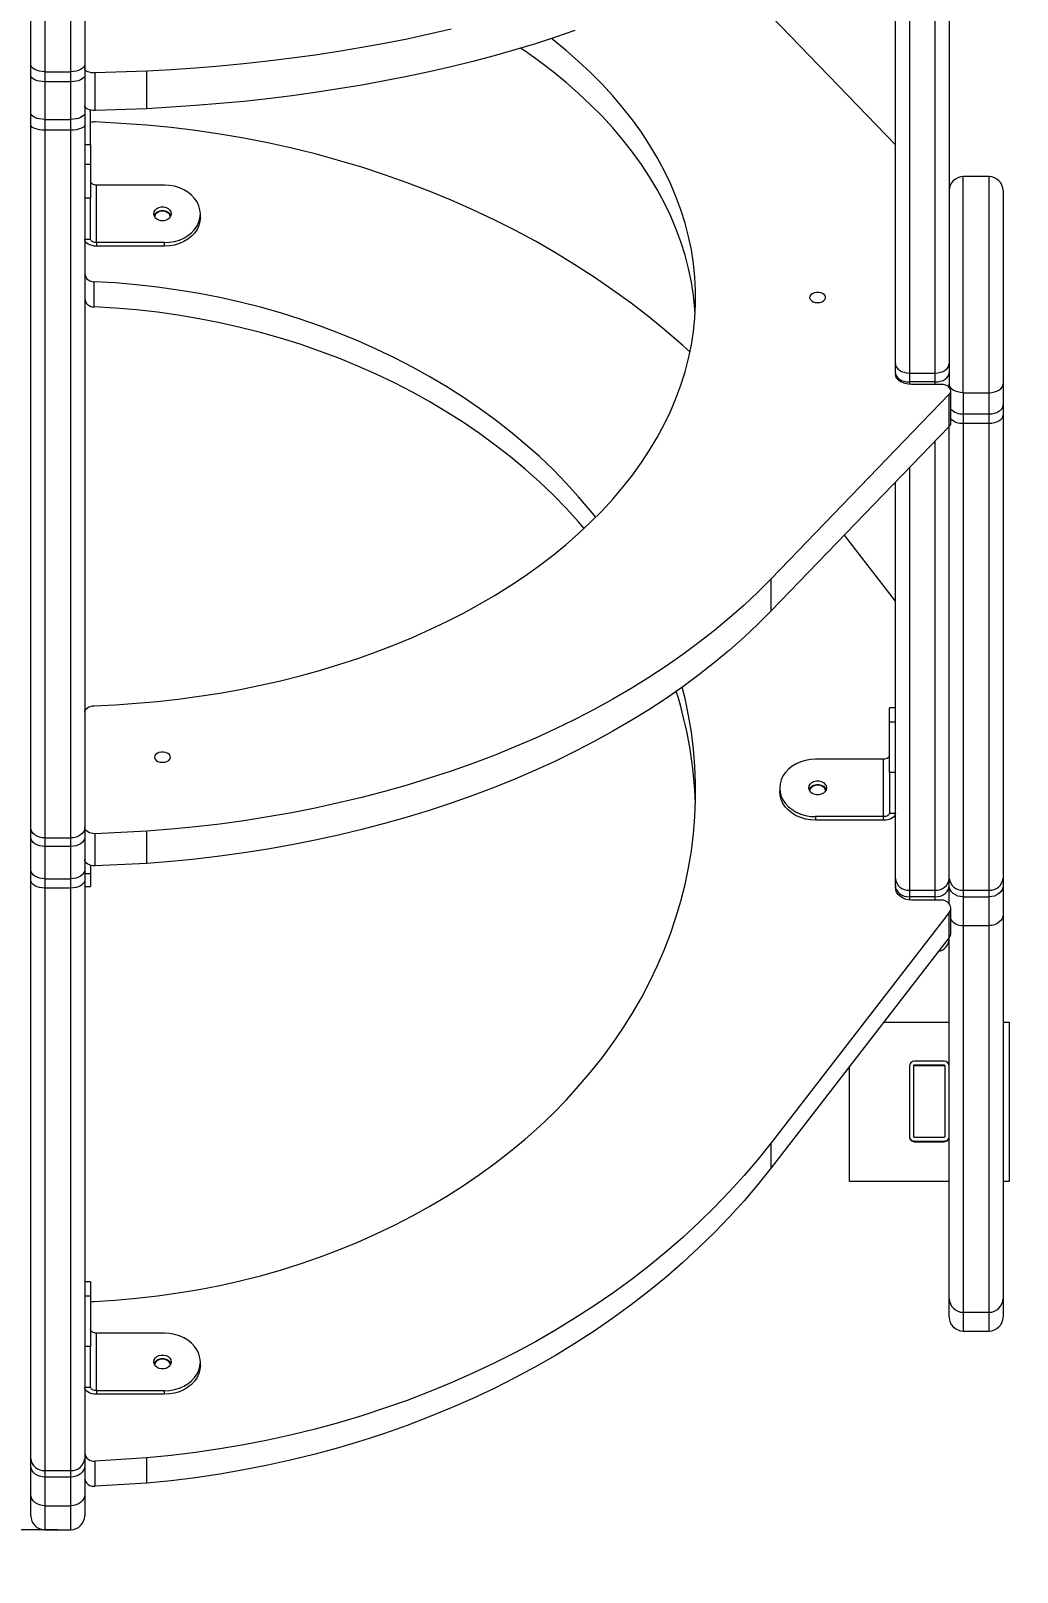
# Model space of a CAD drawing. Header units: millimetres. Extents: x -6398 to 6402, y -5787 to 4580.
# Drawn here: x -1071 to -576, y -3135 to -2362 of the extents above; entities that cross this region are included whole.
import ezdxf

# ---------------------------------------------------------------- set-up
doc = ezdxf.new("R2010")
doc.units = ezdxf.units.MM
doc.layers.add('DIKOM_РАЗМЕР_ЗОНА', color=7, linetype='Continuous')
doc.layers.add('DIKOM_РАЗМЕР_ОБЪЕКТА', color=7, linetype='Continuous')
doc.styles.add('style1', font='arial.ttf', dxfattribs={"width": 0.8})
doc.dimstyles.new('1-50', dxfattribs={"dimtxt": 300, "dimasz": 200, "dimexe": 100, "dimexo": 0, "dimgap": 100, "dimtad": 1, "dimtxsty": 'style1', "dimcen": 200, "dimclrd": 7, "dimclre": 7, "dimclrt": 7, "dimadec": 1, "dimazin": 2, "dimtfac": 1, "dimtmove": 0, "dimatfit": 2, "dimfxl": 0, "dimlwd": 25, "dimlwe": 18, "dimarcsym": 0})

# ---------------------------------------------------------------- blocks, each defined once
blk = doc.blocks.new('*D10')
at = {"layer": 'Defpoints', "color": 0, "transparency": 16777216}
for p in [(-1407.33, 3087.22), (-4219.35, -3113.79), (-1057.33, -3113.79)]:
    blk.add_point(p, dxfattribs=at)
at = {"layer": 'DIKOM_РАЗМЕР_ОБЪЕКТА', "color": 7, "lineweight": 18, "transparency": 16777216}
for p, q in [((-1407.33, 3087.22), (-4319.35, 3087.22)), ((-1057.33, -3113.79), (-4319.35, -3113.79))]:
    blk.add_line(p, q, dxfattribs=at)
at = {"layer": 'DIKOM_РАЗМЕР_ОБЪЕКТА', "color": 7, "lineweight": 25, "transparency": 16777216}
blk.add_line((-4219.35, 2887.22), (-4219.35, -2913.79), dxfattribs=at)
at = {"layer": 'DIKOM_РАЗМЕР_ОБЪЕКТА', "color": 7, "transparency": 16777216}
for points in [[(-4252.69, 2887.22), (-4186.02, 2887.22), (-4219.35, 3087.22)], [(-4252.69, -2913.79), (-4186.02, -2913.79), (-4219.35, -3113.79)]]:
    blk.add_solid(points, dxfattribs=at)
at = {"layer": 'DIKOM_РАЗМЕР_ОБЪЕКТА', "color": 7, "transparency": 16777216, "insert": (-4472.52, -13.29), "char_height": 300, "attachment_point": 5, "rotation": 90, "style": 'style1'}
blk.add_mtext('6200', dxfattribs=at)
blk = doc.blocks.new('*D11')
at = {"layer": 'Defpoints', "color": 0, "transparency": 16777216}
for p in [(4404.6, 1023.72), (-3518.44, -1364.78), (4404.6, -3858.27)]:
    blk.add_point(p, dxfattribs=at)
at = {"layer": 'DIKOM_РАЗМЕР_ОБЪЕКТА', "color": 7, "lineweight": 18, "transparency": 16777216}
for p, q in [((4404.6, 1023.72), (4404.6, -3958.27)), ((-3518.44, -1364.78), (-3518.44, -3958.27))]:
    blk.add_line(p, q, dxfattribs=at)
at = {"layer": 'DIKOM_РАЗМЕР_ОБЪЕКТА', "color": 7, "lineweight": 25, "transparency": 16777216}
blk.add_line((-3318.44, -3858.27), (4204.6, -3858.27), dxfattribs=at)
at = {"layer": 'DIKOM_РАЗМЕР_ОБЪЕКТА', "color": 7, "transparency": 16777216}
for points in [[(-3318.44, -3824.94), (-3318.44, -3891.6), (-3518.44, -3858.27)], [(4204.6, -3824.94), (4204.6, -3891.6), (4404.6, -3858.27)]]:
    blk.add_solid(points, dxfattribs=at)
at = {"layer": 'DIKOM_РАЗМЕР_ОБЪЕКТА', "color": 7, "transparency": 16777216, "insert": (326.36, -3605.1), "char_height": 300, "attachment_point": 5, "style": 'style1'}
blk.add_mtext('7900', dxfattribs=at)
blk = doc.blocks.new('*D13')
at = {"layer": 'Defpoints', "color": 0, "transparency": 16777216}
for p in [(6402.14, 1335.22), (-5518.44, -1066.37), (6402.14, -5686.87)]:
    blk.add_point(p, dxfattribs=at)
at = {"layer": 'DIKOM_РАЗМЕР_ЗОНА', "color": 7, "lineweight": 18, "transparency": 16777216}
for p, q in [((6402.14, 1335.22), (6402.14, -5786.87)), ((-5518.44, -1066.37), (-5518.44, -5786.87))]:
    blk.add_line(p, q, dxfattribs=at)
at = {"layer": 'DIKOM_РАЗМЕР_ЗОНА', "color": 7, "lineweight": 25, "transparency": 16777216}
blk.add_line((-5318.44, -5686.87), (6202.14, -5686.87), dxfattribs=at)
at = {"layer": 'DIKOM_РАЗМЕР_ЗОНА', "color": 7, "transparency": 16777216}
for points in [[(-5318.44, -5653.54), (-5318.44, -5720.2), (-5518.44, -5686.87)], [(6202.14, -5653.54), (6202.14, -5720.2), (6402.14, -5686.87)]]:
    blk.add_solid(points, dxfattribs=at)
at = {"layer": 'DIKOM_РАЗМЕР_ЗОНА', "color": 7, "transparency": 16777216, "insert": (717.58, -5433.7), "char_height": 300, "attachment_point": 5, "style": 'style1'}
blk.add_mtext('11900', dxfattribs=at)

msp = doc.modelspace()

# ---------------------------------------------------------------- linework, layer by layer
at = {"color": 7, "linetype": 'Continuous', "lineweight": 15}
for p, q in [((-1070.827, -2379.215), (-1070.827, -1991.684)), ((-1063.827, -1992.666), (-1063.827, -2382.928)), ((-1050.827, -2382.928), (-1050.827, -1992.666)), ((-1043.827, -1991.684), (-1043.827, -2379.215)), ((-617.348, -2533.966), (-617.348, -2253.6)), ((-610.348, -2248.537), (-610.348, -2529.095)), ((-630.348, -2263.004), (-630.348, -2533.966)), ((-637.348, -2529.095), (-637.348, -2268.068)), ((-637.348, -2419.581), (-699.605, -2355.056)), ((-1070.827, -2384.794), (-1070.827, -2379.215)), ((-1043.827, -2379.215), (-1043.827, -2384.794)), ((-1070.827, -2403.679), (-1070.827, -2384.794)), ((-1063.827, -2382.928), (-1050.827, -2382.928)), ((-1063.827, -2382.928), (-1063.827, -2387.924)), ((-1050.827, -2387.924), (-1050.827, -2382.928)), ((-1043.827, -2384.794), (-1043.827, -2403.679)), ((-1012.681, -2382.657), (-1038.604, -2383.533)), ((-1038.604, -2402.317), (-1038.604, -2383.533)), ((-1012.681, -2401.44), (-1012.681, -2382.657)), ((-1050.827, -2387.924), (-1063.827, -2387.924)), ((-1063.827, -2387.924), (-1063.827, -2406.809)), ((-1050.827, -2406.809), (-1050.827, -2387.924)), ((-1040.827, -2419.37), (-1040.827, -2402.132)), ((-1012.681, -2401.44), (-1038.604, -2402.317)), ((-1070.827, -2409.669), (-1070.827, -2403.679)), ((-1070.827, -2761.982), (-1070.827, -2409.669)), ((-1063.827, -2406.809), (-1050.827, -2406.809)), ((-1063.827, -2406.809), (-1063.827, -2412.174)), ((-1050.827, -2412.174), (-1050.827, -2406.809)), ((-1043.827, -2403.679), (-1043.827, -2409.669)), ((-1043.827, -2409.669), (-1043.827, -2761.982)), ((-1012.681, -2409.65), (-1038.604, -2408.082)), ((-1050.827, -2412.174), (-1063.827, -2412.174)), ((-1063.827, -2412.174), (-1063.827, -2766.97)), ((-1050.827, -2766.97), (-1050.827, -2412.174)), ((-1043.827, -2419.37), (-1040.827, -2419.37)), ((-1040.827, -2419.37), (-1040.827, -2429.321)), ((-1043.827, -2429.321), (-1040.827, -2429.321)), ((-1040.827, -2429.321), (-1040.827, -2446.374)), ((-1037.827, -2468.576), (-1037.827, -2439.778)), ((-1003.827, -2439.778), (-1037.827, -2439.778)), ((-590.348, -2435.511), (-603.348, -2435.511)), ((-603.348, -2543.797), (-603.348, -2435.511)), ((-590.348, -2543.797), (-590.348, -2435.511)), ((-1040.827, -2446.374), (-1043.827, -2446.374)), ((-1040.827, -2466.776), (-1040.827, -2446.374)), ((-583.348, -2442.511), (-583.348, -2539.312)), ((-985.827, -2455.977), (-985.827, -2454.177)), ((-1043.827, -2466.776), (-1040.827, -2466.776)), ((-1037.827, -2468.576), (-1037.827, -2470.376)), ((-1003.827, -2468.576), (-1037.827, -2468.576)), ((-1003.827, -2470.376), (-1037.827, -2470.376)), ((-1003.827, -2470.376), (-1003.827, -2468.576)), ((-1039.114, -2500.765), (-1039.114, -2488.164)), ((-637.348, -2533.885), (-637.348, -2529.095)), ((-637.347, -2533.922), (-637.347, -2534.507)), ((-630.348, -2533.966), (-617.348, -2533.966)), ((-630.348, -2533.966), (-630.348, -2538.37)), ((-617.348, -2538.37), (-617.348, -2533.966)), ((-610.348, -2529.095), (-610.348, -2533.885)), ((-610.348, -2533.885), (-610.348, -2541.107)), ((-617.348, -2538.37), (-630.348, -2538.37)), ((-630.348, -2538.37), (-630.348, -2539.591)), ((-614.559, -2539.631), (-629.348, -2539.631)), ((-617.348, -2539.631), (-617.348, -2538.37)), ((-610.348, -2541.107), (-610.348, -2539.312)), ((-583.348, -2539.312), (-583.348, -2549.967)), ((-610.366, -2544.58), (-699.605, -2637.07)), ((-610.366, -2560.704), (-610.366, -2544.58)), ((-609.558, -2558.958), (-609.558, -2542.835)), ((-603.348, -2543.797), (-590.348, -2543.797)), ((-603.348, -2543.797), (-603.348, -2554.452)), ((-590.348, -2554.452), (-590.348, -2543.797)), ((-603.348, -2554.452), (-590.348, -2554.452)), ((-603.348, -2554.452), (-603.348, -2559.138)), ((-590.348, -2559.138), (-590.348, -2554.452)), ((-583.348, -2549.967), (-583.348, -2555.063)), ((-583.348, -2555.063), (-583.348, -2787.271)), ((-610.366, -2560.704), (-699.605, -2653.194)), ((-610.348, -2787.271), (-610.348, -2560.686)), ((-603.348, -2559.138), (-590.348, -2559.138)), ((-603.348, -2559.138), (-603.348, -2793.167)), ((-590.348, -2793.167), (-590.348, -2559.138)), ((-617.348, -2793.167), (-617.348, -2567.94)), ((-630.348, -2581.414), (-630.348, -2793.167)), ((-637.348, -2787.271), (-637.348, -2588.669)), ((-637.348, -2648.238), (-662.909, -2615.161)), ((-699.605, -2653.194), (-699.605, -2637.07)), ((-637.348, -2701.728), (-640.347, -2701.728)), ((-640.347, -2708.927), (-640.347, -2701.728)), ((-640.347, -2734.127), (-640.347, -2708.927)), ((-637.348, -2708.927), (-640.347, -2708.927)), ((-643.348, -2727.531), (-677.347, -2727.531)), ((-643.348, -2756.329), (-643.348, -2727.531)), ((-640.347, -2734.127), (-640.347, -2754.529)), ((-637.348, -2734.127), (-640.347, -2734.127)), ((-695.348, -2741.93), (-695.348, -2743.73)), ((-677.347, -2756.329), (-677.347, -2758.129)), ((-643.348, -2756.329), (-677.347, -2756.329)), ((-643.348, -2758.129), (-677.347, -2758.129)), ((-643.348, -2758.129), (-643.348, -2756.329)), ((-640.347, -2754.529), (-637.348, -2754.529)), ((-1070.827, -2766.797), (-1070.827, -2761.982)), ((-1043.827, -2761.982), (-1043.827, -2766.797)), ((-1012.681, -2763.636), (-1038.604, -2764.892)), ((-1038.604, -2781.016), (-1038.604, -2764.892)), ((-1012.681, -2779.76), (-1012.681, -2763.636)), ((-1070.827, -2782.956), (-1070.827, -2766.797)), ((-1063.827, -2766.97), (-1050.827, -2766.97)), ((-1063.827, -2766.97), (-1063.827, -2771.282)), ((-1050.827, -2771.282), (-1063.827, -2771.282)), ((-1063.827, -2771.282), (-1063.827, -2787.441)), ((-1050.827, -2771.282), (-1050.827, -2766.97)), ((-1050.827, -2787.441), (-1050.827, -2771.282)), ((-1043.827, -2766.797), (-1043.827, -2782.956)), ((-1040.827, -2780.752), (-1040.827, -2784.9)), ((-1012.681, -2779.76), (-1038.604, -2781.016)), ((-1070.827, -2788.18), (-1070.827, -2782.956)), ((-1070.827, -3078.097), (-1070.827, -2788.18)), ((-1063.827, -2787.441), (-1050.827, -2787.441)), ((-1063.827, -2787.441), (-1063.827, -2792.119)), ((-1050.827, -2792.119), (-1050.827, -2787.441)), ((-1043.827, -2782.956), (-1043.827, -2788.18)), ((-1043.827, -2784.9), (-1040.827, -2784.9)), ((-1043.827, -2788.18), (-1043.827, -3078.097)), ((-1040.827, -2784.9), (-1040.827, -2791.367)), ((-637.348, -2790.944), (-637.348, -2787.271)), ((-610.348, -2790.944), (-610.348, -2787.271)), ((-583.348, -2787.271), (-583.348, -2790.944)), ((-1050.827, -2792.119), (-1063.827, -2792.119)), ((-1063.827, -2792.119), (-1063.827, -3084.08)), ((-1050.827, -3084.08), (-1050.827, -2792.119)), ((-1043.827, -2791.367), (-1040.827, -2791.367)), ((-637.347, -2790.997), (-637.347, -2791.729)), ((-630.348, -2793.167), (-617.348, -2793.167)), ((-630.348, -2793.167), (-630.348, -2796.543)), ((-617.348, -2796.543), (-630.348, -2796.543)), ((-630.348, -2796.543), (-630.348, -2798.077)), ((-617.348, -2796.543), (-617.348, -2793.167)), ((-617.348, -2798.127), (-617.348, -2796.543)), ((-610.348, -2799.969), (-610.348, -2790.944)), ((-603.348, -2793.167), (-590.348, -2793.167)), ((-603.348, -2793.167), (-603.348, -2796.543)), ((-603.348, -2796.543), (-590.348, -2796.543)), ((-603.348, -2796.543), (-603.348, -2810.928)), ((-590.348, -2796.543), (-590.348, -2793.167)), ((-590.348, -2810.928), (-590.348, -2796.543)), ((-583.348, -2790.944), (-583.348, -2805.329)), ((-610.366, -2804.306), (-699.605, -2919.785)), ((-614.559, -2798.127), (-629.348, -2798.127)), ((-610.366, -2816.907), (-610.366, -2804.306)), ((-609.558, -2814.728), (-609.558, -2802.127)), ((-603.348, -2810.928), (-590.348, -2810.928)), ((-603.348, -2810.928), (-603.348, -3004.788)), ((-590.348, -3004.788), (-590.348, -2810.928)), ((-583.348, -2805.329), (-583.348, -2997.906)), ((-610.366, -2816.907), (-699.605, -2932.386)), ((-610.348, -2997.906), (-610.348, -2816.885)), ((-643.108, -2859.277), (-610.348, -2859.277)), ((-583.348, -2859.277), (-580.348, -2859.277)), ((-580.348, -2859.277), (-580.348, -2939.277)), ((-660.348, -2939.277), (-660.348, -2881.586)), ((-630.348, -2881.448), (-630.348, -2916.448)), ((-628.348, -2881.448), (-628.348, -2916.448)), ((-612.848, -2878.948), (-627.848, -2878.948)), ((-612.848, -2880.948), (-627.848, -2880.948)), ((-627.848, -2880.948), (-627.848, -2881.277)), ((-612.848, -2881.277), (-627.848, -2881.277)), ((-612.848, -2880.948), (-612.848, -2881.277)), ((-612.348, -2916.448), (-612.348, -2881.448)), ((-699.605, -2932.386), (-699.605, -2919.785)), ((-630.348, -2916.448), (-630.348, -2916.777)), ((-627.848, -2916.948), (-612.848, -2916.948)), ((-627.848, -2918.948), (-612.848, -2918.948)), ((-627.848, -2918.948), (-627.848, -2919.277)), ((-627.848, -2919.277), (-612.848, -2919.277)), ((-612.848, -2918.948), (-612.848, -2919.277)), ((-610.348, -2939.277), (-660.348, -2939.277)), ((-660.348, -2939.28), (-660.348, -2939.277)), ((-610.348, -2939.28), (-660.348, -2939.28)), ((-580.348, -2939.277), (-583.348, -2939.277)), ((-580.348, -2939.28), (-583.348, -2939.28)), ((-580.348, -2939.28), (-580.348, -2939.277)), ((-1040.827, -2989.481), (-1043.827, -2989.481)), ((-1040.827, -2989.481), (-1040.827, -2996.68)), ((-1040.827, -2996.68), (-1043.827, -2996.68)), ((-1040.827, -2996.68), (-1040.827, -3021.88)), ((-610.348, -3007.173), (-610.348, -2997.906)), ((-603.348, -3004.788), (-590.348, -3004.788)), ((-603.348, -3004.788), (-603.348, -3014.173)), ((-590.348, -3014.173), (-590.348, -3004.788)), ((-583.348, -2997.906), (-583.348, -3007.173)), ((-1037.827, -3044.082), (-1037.827, -3015.284)), ((-1003.827, -3015.284), (-1037.827, -3015.284)), ((-603.348, -3014.173), (-590.348, -3014.173)), ((-1040.827, -3021.88), (-1043.827, -3021.88)), ((-1040.827, -3042.282), (-1040.827, -3021.88)), ((-985.827, -3031.483), (-985.827, -3029.683)), ((-1043.827, -3042.282), (-1040.827, -3042.282)), ((-1037.827, -3044.082), (-1037.827, -3045.882)), ((-1003.827, -3044.082), (-1037.827, -3044.082)), ((-1003.827, -3045.882), (-1003.827, -3044.082)), ((-1003.827, -3045.882), (-1037.827, -3045.882)), ((-1070.827, -3081.764), (-1070.827, -3078.097)), ((-1070.827, -3096.179), (-1070.827, -3081.764)), ((-1043.827, -3078.097), (-1043.827, -3081.764)), ((-1043.827, -3081.764), (-1043.827, -3096.179)), ((-1012.681, -3077.81), (-1038.604, -3079.378)), ((-1038.604, -3091.979), (-1038.604, -3079.378)), ((-1012.681, -3090.411), (-1012.681, -3077.81)), ((-1063.827, -3084.08), (-1050.827, -3084.08)), ((-1063.827, -3084.08), (-1063.827, -3087.364)), ((-1050.827, -3087.364), (-1063.827, -3087.364)), ((-1063.827, -3087.364), (-1063.827, -3101.779)), ((-1050.827, -3087.364), (-1050.827, -3084.08)), ((-1050.827, -3101.779), (-1050.827, -3087.364)), ((-1012.681, -3090.411), (-1038.604, -3091.979)), ((-1070.827, -3106.792), (-1070.827, -3096.179)), ((-1043.827, -3096.179), (-1043.827, -3106.792)), ((-1063.827, -3101.779), (-1050.827, -3101.779)), ((-1063.827, -3101.779), (-1063.827, -3113.792)), ((-1050.827, -3113.792), (-1050.827, -3101.779)), ((-1063.827, -3113.792), (-1050.827, -3113.792))]:
    msp.add_line(p, q, dxfattribs=at)
at = {"color": 7, "linetype": 'Continuous', "lineweight": 15, "flags": 128}
for points in [[(-860.046, -2361.597), (-871.039, -2364.125), (-882.193, -2366.509), (-893.497, -2368.745), (-904.944, -2370.832), (-916.523, -2372.768), (-928.223, -2374.551), (-940.035, -2376.181), (-951.948, -2377.655), (-963.953, -2378.973), (-976.04, -2380.133), (-988.197, -2381.134), (-1000.414, -2381.976), (-1012.681, -2382.657)], [(-797.984, -2362.296), (-807.819, -2365.644), (-817.869, -2368.863), (-828.126, -2371.948), (-838.58, -2374.898), (-849.223, -2377.71), (-860.046, -2380.381), (-871.039, -2382.909), (-882.193, -2385.292), (-893.497, -2387.528), (-904.944, -2389.615), (-916.523, -2391.551), (-928.223, -2393.335), (-940.035, -2394.964), (-951.948, -2396.439), (-963.953, -2397.756), (-976.04, -2398.916), (-988.197, -2399.917), (-1000.414, -2400.759), (-1012.681, -2401.44)], [(-1039.114, -2700.753), (-1028.499, -2700.249), (-1017.916, -2699.519), (-1007.377, -2698.564), (-996.894, -2697.386), (-986.477, -2695.984), (-976.139, -2694.361), (-965.891, -2692.519), (-955.744, -2690.46), (-945.71, -2688.185), (-935.799, -2685.698), (-926.023, -2683.001), (-916.393, -2680.097), (-906.918, -2676.99), (-897.61, -2673.682), (-888.479, -2670.178), (-879.534, -2666.482), (-870.787, -2662.596), (-862.246, -2658.527), (-853.921, -2654.278), (-845.821, -2649.854), (-837.955, -2645.259), (-830.333, -2640.5), (-822.961, -2635.581), (-815.849, -2630.507), (-809.004, -2625.285), (-802.434, -2619.919), (-796.146, -2614.417), (-790.147, -2608.784), (-784.444, -2603.026), (-779.043, -2597.149), (-773.95, -2591.161), (-769.17, -2585.068), (-764.71, -2578.876), (-760.573, -2572.593), (-756.765, -2566.225), (-753.289, -2559.779), (-750.15, -2553.263), (-747.351, -2546.683), (-744.895, -2540.048), (-742.785, -2533.363), (-741.023, -2526.638), (-739.611, -2519.879), (-738.551, -2513.093), (-737.843, -2506.289), (-737.489, -2499.473), (-737.489, -2492.653), (-737.843, -2485.838), (-738.551, -2479.033), (-739.611, -2472.248), (-741.023, -2465.488), (-742.785, -2458.763), (-744.895, -2452.079), (-747.351, -2445.443), (-750.15, -2438.864), (-753.289, -2432.348), (-756.765, -2425.902), (-760.573, -2419.534), (-764.71, -2413.25), (-769.17, -2407.058), (-773.95, -2400.965), (-779.043, -2394.977), (-784.444, -2389.101), (-790.147, -2383.343), (-796.146, -2377.71), (-802.434, -2372.207), (-809.004, -2366.842), (-809.729, -2366.271)], [(-737.692, -2504.125), (-737.843, -2501.961), (-738.551, -2495.157), (-739.611, -2488.371), (-741.023, -2481.612), (-742.785, -2474.886), (-744.895, -2468.202), (-747.351, -2461.567), (-750.15, -2454.987), (-753.289, -2448.471), (-756.765, -2442.025), (-760.573, -2435.657), (-764.71, -2429.374), (-769.17, -2423.182), (-773.95, -2417.089), (-779.043, -2411.101), (-784.444, -2405.224), (-790.147, -2399.466), (-796.146, -2393.833), (-802.434, -2388.331), (-809.004, -2382.965), (-815.849, -2377.743), (-822.961, -2372.669), (-825.254, -2371.104)], [(-1063.827, -2382.928), (-1065.192, -2382.857), (-1066.505, -2382.646), (-1067.715, -2382.303), (-1068.776, -2381.841), (-1069.647, -2381.278), (-1070.294, -2380.636), (-1070.692, -2379.94), (-1070.827, -2379.215)], [(-1043.827, -2379.215), (-1043.961, -2379.94), (-1044.359, -2380.636), (-1045.006, -2381.278), (-1045.877, -2381.841), (-1046.937, -2382.303), (-1048.148, -2382.646), (-1049.461, -2382.857), (-1050.827, -2382.928)], [(-1063.827, -2387.924), (-1065.192, -2387.864), (-1066.505, -2387.686), (-1067.715, -2387.397), (-1068.776, -2387.007), (-1069.647, -2386.533), (-1070.294, -2385.992), (-1070.692, -2385.405), (-1070.827, -2384.794)], [(-1043.827, -2384.794), (-1043.961, -2385.405), (-1044.359, -2385.992), (-1045.006, -2386.533), (-1045.877, -2387.007), (-1046.937, -2387.397), (-1048.148, -2387.686), (-1049.461, -2387.864), (-1050.827, -2387.924)], [(-1038.604, -2383.533), (-1039.61, -2383.508), (-1040.585, -2383.393), (-1041.488, -2383.193), (-1042.283, -2382.915), (-1042.937, -2382.573), (-1043.425, -2382.178), (-1043.725, -2381.748), (-1043.827, -2381.299)], [(-1038.604, -2402.317), (-1039.61, -2402.291), (-1040.585, -2402.176), (-1041.488, -2401.976), (-1042.283, -2401.699), (-1042.937, -2401.356), (-1043.425, -2400.962), (-1043.725, -2400.531), (-1043.827, -2400.083)], [(-1063.827, -2406.809), (-1065.192, -2406.749), (-1066.505, -2406.571), (-1067.715, -2406.281), (-1068.776, -2405.892), (-1069.647, -2405.418), (-1070.294, -2404.876), (-1070.692, -2404.289), (-1070.827, -2403.679)], [(-1063.827, -2412.174), (-1065.192, -2412.125), (-1066.505, -2411.983), (-1067.715, -2411.751), (-1068.776, -2411.44), (-1069.647, -2411.06), (-1070.294, -2410.627), (-1070.692, -2410.158), (-1070.827, -2409.669)], [(-1043.827, -2403.679), (-1043.961, -2404.289), (-1044.359, -2404.876), (-1045.006, -2405.418), (-1045.877, -2405.892), (-1046.937, -2406.281), (-1048.148, -2406.571), (-1049.461, -2406.749), (-1050.827, -2406.809)], [(-1043.827, -2409.669), (-1043.961, -2410.158), (-1044.359, -2410.627), (-1045.006, -2411.06), (-1045.877, -2411.44), (-1046.937, -2411.751), (-1048.148, -2411.983), (-1049.461, -2412.125), (-1050.827, -2412.174)], [(-740.322, -2523.496), (-743.949, -2520.208), (-752.323, -2512.935), (-760.96, -2505.86), (-769.853, -2498.991), (-778.993, -2492.334), (-788.373, -2485.893), (-797.984, -2479.675), (-807.819, -2473.684), (-817.869, -2467.927), (-828.126, -2462.408), (-838.58, -2457.131), (-849.223, -2452.101), (-860.046, -2447.323), (-871.039, -2442.8), (-882.193, -2438.537), (-893.497, -2434.538), (-904.944, -2430.804), (-916.523, -2427.341), (-928.223, -2424.15), (-940.035, -2421.234), (-951.948, -2418.597), (-963.953, -2416.24), (-976.04, -2414.165), (-988.197, -2412.374), (-1000.414, -2410.869), (-1012.681, -2409.65)], [(-1037.827, -2439.778), (-1038.412, -2439.743), (-1038.975, -2439.641), (-1039.494, -2439.474), (-1039.948, -2439.25), (-1040.321, -2438.978), (-1040.599, -2438.666), (-1040.769, -2438.329), (-1040.827, -2437.978)], [(-985.827, -2454.177), (-986.01, -2452.128), (-986.556, -2450.12), (-987.454, -2448.195), (-988.684, -2446.392), (-990.223, -2444.747), (-992.039, -2443.295), (-994.096, -2442.064), (-996.35, -2441.079), (-998.756, -2440.361), (-1001.265, -2439.924), (-1003.827, -2439.778)], [(-1000.427, -2454.177), (-1000.605, -2455.169), (-1001.126, -2456.08), (-1001.945, -2456.837), (-1002.999, -2457.379), (-1004.201, -2457.661), (-1005.453, -2457.661), (-1006.655, -2457.379), (-1007.708, -2456.837), (-1008.528, -2456.08), (-1009.049, -2455.169), (-1009.227, -2454.177), (-1009.049, -2453.185), (-1008.528, -2452.274), (-1007.708, -2451.517), (-1006.655, -2450.975), (-1005.453, -2450.693), (-1004.201, -2450.693), (-1002.999, -2450.975), (-1001.945, -2451.517), (-1001.126, -2452.274), (-1000.605, -2453.185), (-1000.427, -2454.177)], [(-1009.081, -2455.077), (-1009.049, -2454.985), (-1008.528, -2454.074), (-1007.708, -2453.317), (-1006.655, -2452.775), (-1005.453, -2452.493), (-1004.201, -2452.493), (-1002.999, -2452.775), (-1001.945, -2453.317), (-1001.126, -2454.074), (-1000.605, -2454.985), (-1000.573, -2455.077)], [(-1000.845, -2455.674), (-1000.927, -2455.265), (-1001.363, -2454.377), (-1002.106, -2453.632), (-1003.092, -2453.094), (-1004.231, -2452.813), (-1005.423, -2452.813), (-1006.562, -2453.094), (-1007.548, -2453.632), (-1008.291, -2454.377), (-1008.727, -2455.265), (-1008.809, -2455.674)], [(-1003.827, -2468.576), (-1001.265, -2468.43), (-998.756, -2467.993), (-996.35, -2467.275), (-994.096, -2466.29), (-992.039, -2465.059), (-990.223, -2463.606), (-988.684, -2461.962), (-987.454, -2460.159), (-986.556, -2458.234), (-986.01, -2456.226), (-985.827, -2454.177)], [(-985.827, -2455.977), (-986.01, -2458.026), (-986.556, -2460.034), (-987.454, -2461.959), (-988.684, -2463.762), (-990.223, -2465.407), (-992.039, -2466.859), (-994.096, -2468.091), (-996.35, -2469.075), (-998.756, -2469.793), (-1001.265, -2470.23), (-1003.827, -2470.376)], [(-1037.827, -2470.376), (-1038.998, -2470.307), (-1040.123, -2470.102), (-1041.16, -2469.77), (-1042.07, -2469.322), (-1042.816, -2468.776), (-1043.37, -2468.154), (-1043.712, -2467.478), (-1043.827, -2466.776)], [(-1037.827, -2468.576), (-1038.412, -2468.542), (-1038.975, -2468.439), (-1039.494, -2468.273), (-1039.948, -2468.049), (-1040.321, -2467.776), (-1040.599, -2467.465), (-1040.769, -2467.127), (-1040.827, -2466.776)], [(-787.544, -2606.208), (-790.147, -2602.992), (-796.146, -2595.959), (-802.434, -2589.089), (-809.004, -2582.39), (-815.849, -2575.87), (-822.961, -2569.535), (-830.333, -2563.393), (-837.955, -2557.451), (-845.821, -2551.715), (-853.921, -2546.191), (-862.246, -2540.885), (-870.787, -2535.804), (-879.534, -2530.954), (-888.479, -2526.338), (-897.61, -2521.963), (-906.918, -2517.833), (-916.393, -2513.954), (-926.023, -2510.328), (-935.799, -2506.961), (-945.71, -2503.856), (-955.744, -2501.016), (-965.891, -2498.444), (-976.139, -2496.144), (-986.477, -2494.118), (-996.894, -2492.368), (-1007.377, -2490.896), (-1017.916, -2489.704), (-1028.499, -2488.793), (-1039.114, -2488.164)], [(-676.347, -2498.626), (-675.169, -2498.512), (-674.094, -2498.181), (-673.22, -2497.661), (-672.624, -2497), (-672.359, -2496.255), (-672.448, -2495.493), (-672.884, -2494.782), (-673.627, -2494.184), (-674.612, -2493.754), (-675.751, -2493.529), (-676.944, -2493.529), (-678.083, -2493.754), (-679.068, -2494.184), (-679.812, -2494.782), (-680.247, -2495.493), (-680.336, -2496.255), (-680.071, -2497), (-679.475, -2497.661), (-678.601, -2498.181), (-677.526, -2498.512), (-676.347, -2498.626)], [(-793.319, -2611.812), (-796.146, -2608.56), (-802.434, -2601.69), (-809.004, -2594.991), (-815.849, -2588.471), (-822.961, -2582.136), (-830.333, -2575.994), (-837.955, -2570.052), (-845.821, -2564.316), (-853.921, -2558.792), (-862.246, -2553.486), (-870.787, -2548.406), (-879.534, -2543.555), (-888.479, -2538.939), (-897.61, -2534.564), (-906.918, -2530.435), (-916.393, -2526.555), (-926.023, -2522.929), (-935.799, -2519.562), (-945.71, -2516.457), (-955.744, -2513.617), (-965.891, -2511.045), (-976.139, -2508.745), (-986.477, -2506.719), (-996.894, -2504.969), (-1007.377, -2503.497), (-1017.916, -2502.305), (-1028.499, -2501.394), (-1039.114, -2500.765)], [(-637.348, -2529.095), (-637.213, -2530.046), (-636.815, -2530.959), (-636.168, -2531.801), (-635.298, -2532.539), (-634.237, -2533.145), (-633.027, -2533.595), (-631.714, -2533.872), (-630.348, -2533.966)], [(-637.348, -2533.885), (-637.213, -2534.76), (-636.815, -2535.602), (-636.168, -2536.377), (-635.298, -2537.057), (-634.237, -2537.615), (-633.027, -2538.029), (-631.714, -2538.284), (-630.348, -2538.37)], [(-617.348, -2533.966), (-615.982, -2533.872), (-614.669, -2533.595), (-613.459, -2533.145), (-612.398, -2532.539), (-611.528, -2531.801), (-610.881, -2530.959), (-610.482, -2530.046), (-610.348, -2529.095)], [(-617.348, -2538.37), (-615.982, -2538.284), (-614.669, -2538.029), (-613.459, -2537.615), (-612.398, -2537.057), (-611.528, -2536.377), (-610.881, -2535.602), (-610.482, -2534.76), (-610.348, -2533.885)], [(-629.348, -2539.631), (-630.908, -2539.533), (-632.409, -2539.241), (-633.792, -2538.768), (-635.004, -2538.131), (-635.999, -2537.354), (-636.739, -2536.468), (-637.194, -2535.506), (-637.347, -2534.507)], [(-610.366, -2544.58), (-609.793, -2543.805), (-609.562, -2542.961), (-609.689, -2542.108), (-610.164, -2541.306), (-610.954, -2540.614), (-612.002, -2540.081), (-613.233, -2539.746), (-614.559, -2539.631)], [(-603.348, -2543.797), (-604.714, -2543.711), (-606.027, -2543.456), (-607.237, -2543.041), (-608.298, -2542.483), (-609.168, -2541.804), (-609.815, -2541.029), (-610.214, -2540.187), (-610.348, -2539.312)], [(-590.348, -2543.797), (-588.982, -2543.711), (-587.669, -2543.456), (-586.459, -2543.041), (-585.398, -2542.483), (-584.528, -2541.804), (-583.881, -2541.029), (-583.483, -2540.187), (-583.348, -2539.312)], [(-590.348, -2554.452), (-588.982, -2554.366), (-587.669, -2554.111), (-586.459, -2553.696), (-585.398, -2553.139), (-584.528, -2552.459), (-583.881, -2551.684), (-583.483, -2550.842), (-583.348, -2549.967)], [(-590.348, -2559.138), (-588.982, -2559.06), (-587.669, -2558.828), (-586.459, -2558.451), (-585.398, -2557.944), (-584.528, -2557.327), (-583.881, -2556.622), (-583.483, -2555.858), (-583.348, -2555.063)], [(-699.605, -2637.07), (-706.261, -2643.744), (-713.219, -2650.29), (-720.473, -2656.703), (-728.017, -2662.977), (-735.844, -2669.107), (-743.949, -2675.088), (-752.323, -2680.913), (-760.96, -2686.579), (-769.853, -2692.081), (-778.993, -2697.413), (-788.373, -2702.572), (-797.984, -2707.552), (-807.819, -2712.35), (-817.869, -2716.961), (-828.126, -2721.382), (-838.58, -2725.608), (-849.223, -2729.637), (-860.046, -2733.463), (-871.039, -2737.086), (-882.193, -2740.5), (-893.497, -2743.704), (-904.944, -2746.694), (-916.523, -2749.468), (-928.223, -2752.023), (-940.035, -2754.359), (-951.948, -2756.471), (-963.953, -2758.359), (-976.04, -2760.021), (-988.197, -2761.455), (-1000.414, -2762.661), (-1012.681, -2763.636)], [(-699.605, -2653.194), (-706.261, -2659.868), (-713.219, -2666.414), (-720.473, -2672.827), (-728.017, -2679.101), (-735.844, -2685.231), (-743.949, -2691.211), (-752.323, -2697.037), (-760.96, -2702.703), (-769.853, -2708.204), (-778.993, -2713.537), (-788.373, -2718.695), (-797.984, -2723.675), (-807.819, -2728.473), (-817.869, -2733.085), (-828.126, -2737.505), (-838.58, -2741.732), (-849.223, -2745.76), (-860.046, -2749.587), (-871.039, -2753.209), (-882.193, -2756.624), (-893.497, -2759.827), (-904.944, -2762.817), (-916.523, -2765.591), (-928.223, -2768.147), (-940.035, -2770.482), (-951.948, -2772.594), (-963.953, -2774.482), (-976.04, -2776.144), (-988.197, -2777.578), (-1000.414, -2778.784), (-1012.681, -2779.76)], [(-1039.114, -2999.296), (-1028.499, -2998.667), (-1017.916, -2997.756), (-1007.377, -2996.564), (-996.894, -2995.092), (-986.477, -2993.342), (-976.139, -2991.316), (-965.891, -2989.016), (-955.744, -2986.445), (-945.71, -2983.605), (-935.799, -2980.5), (-926.023, -2977.132), (-916.393, -2973.507), (-906.918, -2969.627), (-897.61, -2965.497), (-888.479, -2961.122), (-879.534, -2956.507), (-870.787, -2951.656), (-862.246, -2946.575), (-853.921, -2941.27), (-845.821, -2935.746), (-837.955, -2930.01), (-830.333, -2924.067), (-822.961, -2917.925), (-815.849, -2911.591), (-809.004, -2905.07), (-802.434, -2898.371), (-796.146, -2891.501), (-790.147, -2884.468), (-784.444, -2877.279), (-779.043, -2869.942), (-773.95, -2862.465), (-769.17, -2854.858), (-764.71, -2847.127), (-760.573, -2839.281), (-756.765, -2831.331), (-753.289, -2823.283), (-750.15, -2815.147), (-747.351, -2806.932), (-744.895, -2798.647), (-742.785, -2790.302), (-741.023, -2781.905), (-739.611, -2773.465), (-738.551, -2764.993), (-737.843, -2756.497), (-737.489, -2747.988), (-737.489, -2739.473), (-737.843, -2730.963), (-738.551, -2722.467), (-739.611, -2713.995), (-741.023, -2705.556), (-742.785, -2697.159), (-744.204, -2691.394)], [(-1043.827, -2703.951), (-1043.738, -2703.349), (-1043.473, -2702.768), (-1043.043, -2702.229), (-1042.462, -2701.752), (-1041.752, -2701.353), (-1040.937, -2701.047), (-1040.047, -2700.844), (-1039.114, -2700.753)], [(-1004.827, -2729.095), (-1003.648, -2728.981), (-1002.574, -2728.65), (-1001.7, -2728.13), (-1001.103, -2727.468), (-1000.838, -2726.724), (-1000.927, -2725.962), (-1001.363, -2725.251), (-1002.106, -2724.653), (-1003.092, -2724.223), (-1004.231, -2723.998), (-1005.423, -2723.998), (-1006.562, -2724.223), (-1007.548, -2724.653), (-1008.291, -2725.251), (-1008.727, -2725.962), (-1008.816, -2726.724), (-1008.55, -2727.468), (-1007.954, -2728.13), (-1007.08, -2728.65), (-1006.006, -2728.981), (-1004.827, -2729.095)], [(-640.347, -2725.731), (-640.405, -2726.082), (-640.576, -2726.419), (-640.853, -2726.731), (-641.226, -2727.003), (-641.681, -2727.227), (-642.199, -2727.394), (-642.762, -2727.496), (-643.348, -2727.531)], [(-677.347, -2727.531), (-679.909, -2727.677), (-682.419, -2728.114), (-684.825, -2728.832), (-687.079, -2729.817), (-689.135, -2731.048), (-690.951, -2732.501), (-692.49, -2734.145), (-693.721, -2735.948), (-694.618, -2737.873), (-695.164, -2739.881), (-695.348, -2741.93)], [(-695.348, -2741.93), (-695.164, -2743.979), (-694.618, -2745.987), (-693.721, -2747.912), (-692.49, -2749.715), (-690.951, -2751.359), (-689.135, -2752.812), (-687.079, -2754.043), (-684.825, -2755.028), (-682.419, -2755.746), (-679.909, -2756.183), (-677.347, -2756.329)], [(-671.947, -2741.93), (-672.126, -2742.922), (-672.646, -2743.833), (-673.466, -2744.59), (-674.52, -2745.132), (-675.721, -2745.414), (-676.974, -2745.414), (-678.175, -2745.132), (-679.229, -2744.59), (-680.049, -2743.833), (-680.569, -2742.922), (-680.748, -2741.93), (-680.569, -2740.938), (-680.049, -2740.027), (-679.229, -2739.27), (-678.175, -2738.728), (-676.974, -2738.446), (-675.721, -2738.446), (-674.52, -2738.728), (-673.466, -2739.27), (-672.646, -2740.027), (-672.126, -2740.938), (-671.947, -2741.93)], [(-680.601, -2742.83), (-680.569, -2742.738), (-680.049, -2741.827), (-679.229, -2741.07), (-678.175, -2740.528), (-676.974, -2740.246), (-675.721, -2740.246), (-674.52, -2740.528), (-673.466, -2741.07), (-672.646, -2741.827), (-672.126, -2742.738), (-672.094, -2742.83)], [(-672.366, -2743.426), (-672.448, -2743.018), (-672.884, -2742.13), (-673.627, -2741.385), (-674.612, -2740.847), (-675.751, -2740.566), (-676.944, -2740.566), (-678.083, -2740.847), (-679.068, -2741.385), (-679.812, -2742.13), (-680.247, -2743.018), (-680.329, -2743.422)], [(-677.347, -2758.129), (-679.909, -2757.983), (-682.419, -2757.546), (-684.825, -2756.828), (-687.079, -2755.844), (-689.135, -2754.612), (-690.951, -2753.16), (-692.49, -2751.515), (-693.721, -2749.712), (-694.618, -2747.787), (-695.164, -2745.779), (-695.348, -2743.73)], [(-637.347, -2754.529), (-637.463, -2755.232), (-637.804, -2755.907), (-638.359, -2756.529), (-639.105, -2757.075), (-640.014, -2757.523), (-641.051, -2757.855), (-642.177, -2758.06), (-643.348, -2758.129)], [(-640.347, -2754.529), (-640.405, -2754.88), (-640.576, -2755.218), (-640.853, -2755.529), (-641.226, -2755.802), (-641.681, -2756.026), (-642.199, -2756.192), (-642.762, -2756.295), (-643.348, -2756.329)], [(-1063.827, -2766.97), (-1065.192, -2766.874), (-1066.505, -2766.591), (-1067.715, -2766.13), (-1068.776, -2765.509), (-1069.647, -2764.753), (-1070.294, -2763.891), (-1070.692, -2762.955), (-1070.827, -2761.982)], [(-1043.827, -2761.982), (-1043.961, -2762.955), (-1044.359, -2763.891), (-1045.006, -2764.753), (-1045.877, -2765.509), (-1046.937, -2766.13), (-1048.148, -2766.591), (-1049.461, -2766.874), (-1050.827, -2766.97)], [(-1038.604, -2764.892), (-1039.61, -2764.856), (-1040.585, -2764.691), (-1041.488, -2764.404), (-1042.283, -2764.007), (-1042.937, -2763.516), (-1043.425, -2762.951), (-1043.725, -2762.334), (-1043.827, -2761.692)], [(-1063.827, -2771.282), (-1065.192, -2771.196), (-1066.505, -2770.941), (-1067.715, -2770.526), (-1068.776, -2769.968), (-1069.647, -2769.289), (-1070.294, -2768.513), (-1070.692, -2767.672), (-1070.827, -2766.797)], [(-1043.827, -2766.797), (-1043.961, -2767.672), (-1044.359, -2768.513), (-1045.006, -2769.289), (-1045.877, -2769.968), (-1046.937, -2770.526), (-1048.148, -2770.941), (-1049.461, -2771.196), (-1050.827, -2771.282)], [(-1038.604, -2781.016), (-1039.61, -2780.98), (-1040.585, -2780.815), (-1041.488, -2780.528), (-1042.283, -2780.131), (-1042.937, -2779.64), (-1043.425, -2779.074), (-1043.725, -2778.458), (-1043.827, -2777.815)], [(-1063.827, -2787.441), (-1065.192, -2787.354), (-1066.505, -2787.099), (-1067.715, -2786.685), (-1068.776, -2786.127), (-1069.647, -2785.447), (-1070.294, -2784.672), (-1070.692, -2783.831), (-1070.827, -2782.956)], [(-1063.827, -2792.119), (-1065.192, -2792.043), (-1066.505, -2791.819), (-1067.715, -2791.455), (-1068.776, -2790.965), (-1069.647, -2790.368), (-1070.294, -2789.687), (-1070.692, -2788.948), (-1070.827, -2788.18)], [(-1043.827, -2782.956), (-1043.961, -2783.831), (-1044.359, -2784.672), (-1045.006, -2785.447), (-1045.877, -2786.127), (-1046.937, -2786.685), (-1048.148, -2787.099), (-1049.461, -2787.354), (-1050.827, -2787.441)], [(-1043.827, -2788.18), (-1043.961, -2788.948), (-1044.359, -2789.687), (-1045.006, -2790.368), (-1045.877, -2790.965), (-1046.937, -2791.455), (-1048.148, -2791.819), (-1049.461, -2792.043), (-1050.827, -2792.119)], [(-637.348, -2790.944), (-637.213, -2792.036), (-636.815, -2793.087), (-636.168, -2794.055), (-635.298, -2794.903), (-634.237, -2795.6), (-633.027, -2796.117), (-631.714, -2796.436), (-630.348, -2796.543)], [(-629.348, -2798.127), (-630.908, -2798.004), (-632.409, -2797.64), (-633.792, -2797.049), (-635.004, -2796.253), (-635.999, -2795.284), (-636.739, -2794.178), (-637.194, -2792.977), (-637.347, -2791.729)], [(-617.348, -2796.543), (-615.982, -2796.436), (-614.669, -2796.117), (-613.459, -2795.6), (-612.398, -2794.903), (-611.528, -2794.055), (-610.881, -2793.087), (-610.482, -2792.036), (-610.348, -2790.944)], [(-603.348, -2796.543), (-604.714, -2796.436), (-606.027, -2796.117), (-607.237, -2795.6), (-608.298, -2794.903), (-609.168, -2794.055), (-609.815, -2793.087), (-610.214, -2792.036), (-610.348, -2790.944)], [(-583.348, -2790.944), (-583.483, -2792.036), (-583.881, -2793.087), (-584.528, -2794.055), (-585.398, -2794.903), (-586.459, -2795.6), (-587.669, -2796.117), (-588.982, -2796.436), (-590.348, -2796.543)], [(-610.366, -2804.306), (-609.793, -2803.339), (-609.562, -2802.285), (-609.689, -2801.219), (-610.164, -2800.219), (-610.954, -2799.355), (-612.002, -2798.689), (-613.233, -2798.27), (-614.559, -2798.127)], [(-583.348, -2805.329), (-583.483, -2806.421), (-583.881, -2807.472), (-584.528, -2808.44), (-585.398, -2809.288), (-586.459, -2809.985), (-587.669, -2810.502), (-588.982, -2810.821), (-590.348, -2810.928)], [(-699.605, -2919.785), (-706.261, -2928.118), (-713.219, -2936.291), (-720.473, -2944.298), (-728.017, -2952.132), (-735.844, -2959.785), (-743.949, -2967.252), (-752.323, -2974.525), (-760.96, -2981.6), (-769.853, -2988.469), (-778.993, -2995.127), (-788.373, -3001.567), (-797.984, -3007.786), (-807.819, -3013.776), (-817.869, -3019.533), (-828.126, -3025.053), (-838.58, -3030.33), (-849.223, -3035.359), (-860.046, -3040.137), (-871.039, -3044.66), (-882.193, -3048.923), (-893.497, -3052.923), (-904.944, -3056.656), (-916.523, -3060.12), (-928.223, -3063.311), (-940.035, -3066.226), (-951.948, -3068.863), (-963.953, -3071.22), (-976.04, -3073.295), (-988.197, -3075.086), (-1000.414, -3076.591), (-1012.681, -3077.81)], [(-699.605, -2932.386), (-706.261, -2940.719), (-713.219, -2948.892), (-720.473, -2956.899), (-728.017, -2964.733), (-735.844, -2972.386), (-743.949, -2979.853), (-752.323, -2987.127), (-760.96, -2994.201), (-769.853, -3001.07), (-778.993, -3007.728), (-788.373, -3014.169), (-797.984, -3020.387), (-807.819, -3026.377), (-817.869, -3032.135), (-828.126, -3037.654), (-838.58, -3042.931), (-849.223, -3047.961), (-860.046, -3052.738), (-871.039, -3057.261), (-882.193, -3061.524), (-893.497, -3065.524), (-904.944, -3069.257), (-916.523, -3072.721), (-928.223, -3075.912), (-940.035, -3078.827), (-951.948, -3081.465), (-963.953, -3083.822), (-976.04, -3085.896), (-988.197, -3087.687), (-1000.414, -3089.193), (-1012.681, -3090.411)], [(-1040.827, -2999.624), (-1040.047, -2999.411), (-1039.114, -2999.296)], [(-1037.827, -3015.284), (-1038.412, -3015.249), (-1038.975, -3015.147), (-1039.494, -3014.98), (-1039.948, -3014.756), (-1040.321, -3014.484), (-1040.599, -3014.173), (-1040.769, -3013.835), (-1040.827, -3013.484)], [(-985.827, -3029.683), (-986.01, -3027.634), (-986.556, -3025.626), (-987.454, -3023.701), (-988.684, -3021.898), (-990.223, -3020.254), (-992.039, -3018.801), (-994.096, -3017.57), (-996.35, -3016.585), (-998.756, -3015.867), (-1001.265, -3015.43), (-1003.827, -3015.284)], [(-1000.427, -3029.683), (-1000.605, -3030.675), (-1001.126, -3031.586), (-1001.945, -3032.343), (-1002.999, -3032.885), (-1004.201, -3033.167), (-1005.453, -3033.167), (-1006.655, -3032.885), (-1007.708, -3032.343), (-1008.528, -3031.586), (-1009.049, -3030.675), (-1009.227, -3029.683), (-1009.049, -3028.691), (-1008.528, -3027.78), (-1007.708, -3027.023), (-1006.655, -3026.481), (-1005.453, -3026.199), (-1004.201, -3026.199), (-1002.999, -3026.481), (-1001.945, -3027.023), (-1001.126, -3027.78), (-1000.605, -3028.691), (-1000.427, -3029.683)], [(-1009.081, -3030.583), (-1009.049, -3030.492), (-1008.528, -3029.58), (-1007.708, -3028.823), (-1006.655, -3028.281), (-1005.453, -3027.999), (-1004.201, -3027.999), (-1002.999, -3028.281), (-1001.945, -3028.823), (-1001.126, -3029.58), (-1000.605, -3030.492), (-1000.573, -3030.583)], [(-1000.845, -3031.18), (-1000.927, -3030.771), (-1001.363, -3029.883), (-1002.106, -3029.138), (-1003.092, -3028.6), (-1004.231, -3028.319), (-1005.423, -3028.319), (-1006.562, -3028.6), (-1007.548, -3029.138), (-1008.291, -3029.883), (-1008.727, -3030.771), (-1008.809, -3031.18)], [(-1003.827, -3044.082), (-1001.265, -3043.936), (-998.756, -3043.499), (-996.35, -3042.781), (-994.096, -3041.796), (-992.039, -3040.565), (-990.223, -3039.113), (-988.684, -3037.468), (-987.454, -3035.665), (-986.556, -3033.74), (-986.01, -3031.732), (-985.827, -3029.683)], [(-985.827, -3031.483), (-986.01, -3033.532), (-986.556, -3035.54), (-987.454, -3037.465), (-988.684, -3039.268), (-990.223, -3040.913), (-992.039, -3042.366), (-994.096, -3043.597), (-996.35, -3044.581), (-998.756, -3045.299), (-1001.265, -3045.736), (-1003.827, -3045.882)], [(-1037.827, -3045.882), (-1038.998, -3045.813), (-1040.123, -3045.608), (-1041.16, -3045.276), (-1042.07, -3044.828), (-1042.816, -3044.282), (-1043.37, -3043.66), (-1043.712, -3042.984), (-1043.827, -3042.282)], [(-1037.827, -3044.082), (-1038.412, -3044.048), (-1038.975, -3043.945), (-1039.494, -3043.779), (-1039.948, -3043.555), (-1040.321, -3043.282), (-1040.599, -3042.971), (-1040.769, -3042.633), (-1040.827, -3042.282)], [(-1063.827, -3087.364), (-1065.192, -3087.256), (-1066.505, -3086.938), (-1067.715, -3086.42), (-1068.776, -3085.724), (-1069.647, -3084.875), (-1070.294, -3083.907), (-1070.692, -3082.857), (-1070.827, -3081.764)], [(-1043.827, -3081.764), (-1043.961, -3082.857), (-1044.359, -3083.907), (-1045.006, -3084.875), (-1045.877, -3085.724), (-1046.937, -3086.42), (-1048.148, -3086.938), (-1049.461, -3087.256), (-1050.827, -3087.364)], [(-1063.827, -3101.779), (-1065.192, -3101.671), (-1066.505, -3101.353), (-1067.715, -3100.835), (-1068.776, -3100.139), (-1069.647, -3099.29), (-1070.294, -3098.322), (-1070.692, -3097.272), (-1070.827, -3096.179)], [(-1043.827, -3096.179), (-1043.961, -3097.272), (-1044.359, -3098.322), (-1045.006, -3099.29), (-1045.877, -3100.139), (-1046.937, -3100.835), (-1048.148, -3101.353), (-1049.461, -3101.671), (-1050.827, -3101.779)]]:
    msp.add_lwpolyline(points, dxfattribs=at)
at = {"color": 7, "linetype": 'Continuous', "lineweight": 15}
for centre, radius, start, end in [((-1038.839, -2414.156), 6.078, 87.785879, 109.094115), ((-603.348, -2442.511), 7, 90, 180), ((-590.348, -2442.511), 7, 0, 90), ((-1039.338, -2483.651), 4.519, 186.604301, 272.853643), ((-1039.338, -2496.252), 4.519, 186.606129, 272.853502), ((-603.834, -2546.511), 7.956, 223.986782, 273.503715), ((-603.893, -2550.796), 8.36, 227.334189, 273.736505), ((-611.951, -2558.911), 2.393, 311.486446, 358.865541), ((-946.045, -2756.682), 208.61, 1.827099, 17.621415), ((-630.857, -2786.667), 6.519, 185.317401, 274.476698), ((-616.839, -2786.667), 6.519, 265.524893, 354.681009), ((-603.857, -2786.667), 6.519, 185.318991, 274.475107), ((-589.839, -2786.667), 6.519, 265.523302, 354.682599), ((-603.645, -2803.637), 7.297, 215.861897, 272.330019), ((-617.348, -2817.131), 7, 282.633805, 0), ((-612.967, -2814.704), 3.409, 319.739286, 359.604029), ((-627.848, -2881.448), 2.5, 90.002288, 180.000444), ((-627.848, -2881.448), 0.5, 89.994513, 180.005487), ((-627.848, -2881.777), 0.5, 89.994513, 180.005487), ((-612.848, -2881.448), 2.5, 359.999556, 89.997712), ((-612.848, -2881.448), 0.5, 359.994513, 90.005487), ((-612.848, -2881.777), 0.5, 359.994513, 90.005487), ((-627.848, -2916.449), 2.5, 179.995257, 270.002011), ((-627.848, -2916.777), 2.5, 180.000721, 270.002011), ((-627.848, -2916.449), 0.5, 179.975115, 270.024885), ((-612.848, -2916.449), 2.5, 269.997989, 0.004743), ((-612.848, -2916.449), 0.5, 269.975115, 0.024885), ((-612.848, -2916.777), 2.5, 269.997989, 359.999279), ((-603.406, -2997.847), 6.942, 180.488917, 270.481291), ((-590.29, -2997.847), 6.942, 269.517168, 359.512624), ((-603.348, -3007.173), 7, 180, 270), ((-590.348, -3007.173), 7, 270, 0), ((-1064.298, -3077.545), 6.552, 184.831282, 274.127678), ((-1050.355, -3077.545), 6.552, 265.87146, 355.169581), ((-1039.231, -3074.786), 4.635, 187.390773, 277.773471), ((-1039.231, -3087.387), 4.635, 187.390773, 277.773471), ((-1063.827, -3106.792), 7, 180, 270), ((-1050.827, -3106.792), 7, 270, 0)]:
    msp.add_arc(centre, radius, start, end, dxfattribs=at)

# ---------------------------------------------------------------- dimensions: what is measured, and where the dimension line sits
at = {"layer": 'DIKOM_РАЗМЕР_ЗОНА'}
dim = msp.add_linear_dim(base=(6402.144, -5686.871), p1=(-5518.435, -1066.365), p2=(6402.144, 1335.217), text='11900', dimstyle='1-50', dxfattribs=at)
dim.commit()
dim.dimension.update_dxf_attribs({"geometry": '*D13', "text_midpoint": (717.581, -5686.871), "dimtype": 160})
at = {"layer": 'DIKOM_РАЗМЕР_ОБЪЕКТА'}
dim = msp.add_linear_dim(base=(-4219.352, -3113.792), p1=(-1407.327, 3087.217), p2=(-1057.327, -3113.792), angle=90, text='6200', dimstyle='1-50', dxfattribs=at)
dim.commit()
dim.dimension.update_dxf_attribs({"geometry": '*D10', "text_midpoint": (-4219.352, -13.288), "dimtype": 160})
dim = msp.add_linear_dim(base=(4404.597, -3858.27), p1=(-3518.435, -1364.783), p2=(4404.597, 1023.717), text='7900', dimstyle='1-50', dxfattribs=at)
dim.commit()
dim.dimension.update_dxf_attribs({"geometry": '*D11', "text_midpoint": (326.363, -3858.27), "dimtype": 160})

doc.saveas('drawing.dxf')
